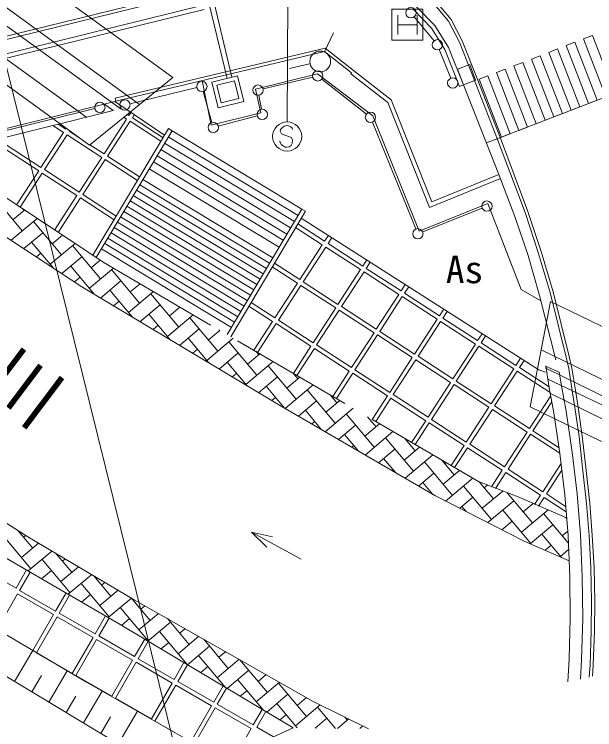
# Model space of a CAD drawing. Units: millimetres, scale not verified. Extents: x 40000 to 680000, y 20000 to 380000.
# Drawn here: x 216110 to 244100, y 243286 to 277766 of the extents above; entities that cross this region are included whole.
import ezdxf
from ezdxf.enums import TextEntityAlignment as Align

# ---------------------------------------------------------------- set-up
doc = ezdxf.new("R2010")
doc.units = ezdxf.units.MM
doc.header["$LTSCALE"] = 1000
doc.linetypes.add('DASHED', pattern=[7.5, 6, -1.5])
for name, color, linetype, lineweight in [('M-BGD', 7, 'Continuous', 13), ('M-BGD-HTXT', 7, 'Continuous', 13), ('M-BMK-OTRS', 7, 'Continuous', 13), ('M-STR-HTXT', 7, 'Continuous', 13), ('M-STR-STR1', 1, 'Continuous', 13), ('M-STR-STRC', 7, 'Continuous', 13)]:
    doc.layers.add(name, color=color, linetype=linetype, lineweight=lineweight)
doc.styles.add('ＭＳ ゴシック', font='')
doc.styles.get('ＭＳ ゴシック').set_extended_font_data('MS Gothic')

msp = doc.modelspace()

# ---------------------------------------------------------------- linework, layer by layer
at = {"layer": 'M-BGD', "linetype": 'DASHED'}
for p, q in [((223757, 274725), (212075, 283189)), ((219607, 272792), (206948, 281964)), ((219738, 271462), (205657, 281665)), ((225743, 278312), (226608, 274739)), ((225509, 278255), (226375, 274680)), ((219738, 271462), (223757, 274725)), ((241972, 263930), (240990, 258847)), ((252157, 258975), (241972, 263930)), ((241834, 260177), (251327, 255714)), ((251371, 254909), (241961, 259487)), ((251175, 253893), (240990, 258847))]:
    msp.add_line(p, q, dxfattribs=at)
at = {"layer": 'M-BGD'}
for p, q in [((222149, 273420), (209519, 282571)), ((210734, 274633), (225210, 278200)), ((210780, 274439), (225259, 278006)), ((235363, 277994), (236232, 277105)), ((235493, 278148), (236390, 277229)), ((234600, 277732), (234600, 276794)), ((236352, 276491), (235397, 277650)), ((235538, 277732), (235538, 276794)), ((234600, 277263), (235538, 277263)), ((236390, 277229), (237047, 276169)), ((236232, 277105), (236867, 276078)), ((231077, 275961), (231495, 276870)), ((231100, 276138), (220974, 273725)), ((231064, 275975), (221009, 273579)), ((231064, 275975), (232375, 274941)), ((231100, 276138), (232468, 275059)), ((237161, 274688), (236604, 276067)), ((236867, 276078), (237580, 274294)), ((237047, 276169), (237766, 274369)), ((230352, 275375), (229377, 275149)), ((238076, 275341), (237482, 275117)), ((238359, 274593), (238076, 275341)), ((230738, 274897), (227744, 274164)), ((233399, 272872), (230738, 274897)), ((232375, 274941), (232345, 274901)), ((232345, 274901), (234119, 273520)), ((232468, 275059), (234285, 273644)), ((237482, 275117), (237766, 274369)), ((225175, 274572), (225599, 272431)), ((225630, 274493), (226869, 274805)), ((225942, 273253), (225630, 274493)), ((225873, 274348), (226725, 274562)), ((226725, 274562), (226945, 273712)), ((226869, 274805), (227181, 273565)), ((230500, 274742), (228105, 274171)), ((233089, 272956), (230940, 274645)), ((237766, 274369), (238359, 274593)), ((224911, 274234), (221686, 273457)), ((226087, 273496), (225873, 274348)), ((227744, 274164), (227993, 273017)), ((237580, 274294), (237766, 274369)), ((237766, 274369), (239482, 270045)), ((225637, 272552), (225221, 274051)), ((227905, 273867), (228024, 273188)), ((220955, 273564), (214609, 271983)), ((220460, 273441), (220882, 273130)), ((220955, 273564), (221009, 273579)), ((223356, 271937), (220955, 273564)), ((221009, 273579), (220974, 273725)), ((227181, 273565), (225942, 273253)), ((226945, 273712), (226087, 273496)), ((234119, 273520), (236134, 268462)), ((234285, 273644), (236245, 268724)), ((219995, 273221), (214281, 271805)), ((227993, 273017), (225599, 272431)), ((227825, 272877), (225946, 272375)), ((235629, 267315), (233399, 272872)), ((235477, 267419), (233380, 272570)), ((223543, 272256), (219891, 266151)), ((223715, 272153), (220058, 266041)), ((223543, 272256), (223715, 272153)), ((223715, 272153), (229974, 268378)), ((229795, 268077), (223535, 271853)), ((229616, 267777), (223356, 271553)), ((229437, 267476), (223176, 271253)), ((229258, 267175), (222996, 270952)), ((219891, 266151), (213235, 270552)), ((229079, 266875), (222817, 270652)), ((222618, 270320), (228881, 266542)), ((239482, 270045), (240249, 268026)), ((222310, 269805), (228574, 266027)), ((239553, 269858), (236134, 268462)), ((222156, 269548), (228421, 265769)), ((221848, 269033), (228114, 265253)), ((222002, 269290), (228268, 265511)), ((221696, 268775), (227961, 264996)), ((238947, 268644), (235629, 267315)), ((240550, 264503), (238947, 268644)), ((221542, 268517), (227808, 264738)), ((229974, 268378), (226373, 262327)), ((230146, 268276), (226545, 262226)), ((229974, 268378), (230146, 268276)), ((238673, 268428), (235804, 267281)), ((221236, 268002), (227501, 264223)), ((221388, 268260), (227654, 264480)), ((241400, 260624), (229950, 267948)), ((240249, 268026), (240889, 266140)), ((221082, 267744), (227347, 263965)), ((220776, 267229), (227041, 263450)), ((220928, 267487), (227194, 263707)), ((220622, 266971), (226887, 263192)), ((220468, 266714), (226734, 262934)), ((220316, 266456), (226581, 262677)), ((240889, 266140), (241439, 264210)), ((241505, 263951), (240550, 264503)), ((241439, 264210), (242232, 261116)), ((251161, 256902), (241520, 261592)), ((251255, 256077), (241713, 260720)), ((242382, 260518), (241734, 260800)), ((241740, 260818), (241834, 260177)), ((241727, 260521), (241400, 260624)), ((242382, 260518), (242500, 259864)), ((241834, 260177), (241909, 259759)), ((241909, 259759), (242123, 258553)), ((242500, 259864), (242716, 258643)), ((242716, 258643), (243017, 256668)), ((242123, 258553), (242421, 256599)), ((242421, 256599), (242652, 254611)), ((243017, 256668), (243250, 254661)), ((242652, 254611), (242815, 252647)), ((243250, 254661), (243414, 252673)), ((229950, 251502), (227547, 252812)), ((242815, 252647), (242902, 250650)), ((243414, 252673), (243502, 250655)), ((215719, 251560), (221213, 248355)), ((214461, 251100), (216194, 250101)), ((216194, 250101), (216703, 250986)), ((216876, 250885), (216367, 250002)), ((242902, 250650), (242922, 248662)), ((243502, 250655), (243521, 248645)), ((216367, 250002), (218100, 249003)), ((216267, 249828), (215279, 248112)), ((218000, 248830), (216267, 249828)), ((218100, 249003), (218604, 249877)), ((218776, 249776), (218273, 248903)), ((214358, 248655), (219592, 245571)), ((217002, 247097), (218000, 248830)), ((218174, 248730), (217175, 246997)), ((219907, 247732), (218174, 248730)), ((218273, 248903), (220006, 247905)), ((220006, 247905), (220504, 248768)), ((220677, 248668), (220180, 247805)), ((242922, 248662), (242867, 246682)), ((243521, 248645), (243466, 246646)), ((221213, 248355), (229560, 243373)), ((218908, 245999), (219907, 247732)), ((220080, 247632), (219081, 245899)), ((221813, 246633), (220080, 247632)), ((220180, 247805), (221913, 246807)), ((221913, 246807), (222397, 247648)), ((222569, 247545), (222086, 246707)), ((217175, 246997), (218908, 245999)), ((220814, 244900), (221813, 246633)), ((222086, 246707), (223819, 245708)), ((242867, 246682), (242800, 245587)), ((243466, 246646), (243410, 245726)), ((221986, 246533), (220988, 244800)), ((223719, 245535), (221986, 246533)), ((223819, 245708), (224287, 246520)), ((224458, 246418), (223992, 245608)), ((219081, 245899), (220814, 244900)), ((219592, 245571), (226161, 241839)), ((222721, 243802), (223719, 245535)), ((223992, 245608), (225725, 244610)), ((223892, 245435), (222894, 243702)), ((225625, 244437), (223892, 245435)), ((225725, 244610), (226176, 245393)), ((226348, 245290), (225898, 244510)), ((220988, 244800), (222721, 243802)), ((225898, 244510), (227631, 243512)), ((224630, 242708), (225625, 244437)), ((225799, 244337), (224803, 242610)), ((227532, 243339), (225799, 244337)), ((227631, 243512), (228065, 244265)), ((228237, 244162), (227805, 243412)), ((222894, 243702), (223847, 243153)), ((226161, 241839), (229560, 243373)), ((226845, 242148), (227532, 243339)), ((227805, 243412), (228614, 242946))]:
    msp.add_line(p, q, dxfattribs=at)
msp.add_lwpolyline([(234319, 276513), (234319, 278013), (235819, 278013), (235819, 276513)], close=True, dxfattribs=at)
msp.add_lwpolyline([(228288, 252081), (227547, 252812), (228562, 252583)], dxfattribs=at)
for centre, radius in [((235238, 277843), 249), ((236511, 276298), 249), ((230862, 275493), 500), ((230743, 274800), 249), ((225154, 274292), 249), ((237254, 274456), 249), ((227862, 274113), 249), ((220238, 273282), 249), ((221443, 273399), 249), ((228067, 272942), 249), ((233286, 272802), 249), ((225704, 272311), 249), ((238905, 268521), 249), ((235571, 267188), 249)]:
    msp.add_circle(centre, radius, dxfattribs=at)
at = {"layer": 'M-BGD-HTXT'}
for p, q in [((221525, 272718), (221392, 272805)), ((221555, 272937), (221634, 272886)), ((221634, 272886), (221732, 273037)), ((221898, 272925), (221802, 272777)), ((221802, 272777), (223281, 271818)), ((218483, 272068), (217961, 272406)), ((218227, 272472), (218591, 272236)), ((220438, 271040), (221525, 272718)), ((221693, 272609), (220605, 270931)), ((223179, 271646), (221693, 272609)), ((217395, 270390), (218483, 272068)), ((218591, 272236), (218617, 272275)), ((218779, 272157), (218759, 272127)), ((218759, 272127), (219335, 271754)), ((218651, 271959), (217563, 270281)), ((220329, 270872), (218651, 271959)), ((215717, 271478), (217395, 270390)), ((219759, 271479), (220438, 271040)), ((217286, 270222), (215608, 271310)), ((219241, 269193), (220329, 270872)), ((220497, 270763), (219409, 269085)), ((222048, 269757), (220497, 270763)), ((220605, 270931), (222151, 269929)), ((216220, 268578), (217286, 270222)), ((217454, 270113), (216387, 268467)), ((219132, 269026), (217454, 270113)), ((217563, 270281), (219241, 269193)), ((218056, 267364), (219132, 269026)), ((219409, 269085), (221021, 268040)), ((213310, 268612), (219370, 264624)), ((215145, 268935), (216495, 267326)), ((219300, 268917), (218222, 267254)), ((220918, 267868), (219300, 268917)), ((216600, 268328), (216045, 267862)), ((216527, 268376), (216581, 268312)), ((217209, 267926), (215958, 266876)), ((217031, 267776), (218381, 266167)), ((229780, 267662), (231070, 266826)), ((217481, 267240), (216564, 266471)), ((230961, 266658), (229678, 267490)), ((218427, 267120), (217931, 266704)), ((231070, 266826), (231256, 267113)), ((231424, 267005), (231238, 266717)), ((216944, 266790), (218011, 265518)), ((219037, 266718), (217844, 265717)), ((218917, 266617), (220267, 265009)), ((229873, 264980), (230961, 266658)), ((231129, 266550), (230041, 264871)), ((232807, 265462), (231129, 266550)), ((231238, 266717), (232916, 265630)), ((217394, 266254), (217175, 266069)), ((219367, 266081), (218395, 265266)), ((220255, 265913), (219817, 265545)), ((219891, 266151), (220398, 265818)), ((232916, 265630), (233109, 265927)), ((218831, 265631), (219983, 264258)), ((220889, 265531), (219730, 264559)), ((229765, 264812), (228552, 265598)), ((228654, 265770), (229873, 264980)), ((233278, 265820), (233084, 265521)), ((233084, 265521), (234762, 264433)), ((220803, 265459), (222153, 263850)), ((231720, 263783), (232807, 265462)), ((232975, 265353), (231887, 263675)), ((234654, 264265), (232975, 265353)), ((219281, 265095), (219006, 264864)), ((221253, 264922), (220262, 264091)), ((230041, 264871), (231720, 263783)), ((219370, 264624), (228983, 258878)), ((220717, 264472), (221816, 263162)), ((222173, 264781), (221703, 264386)), ((228677, 263134), (229765, 264812)), ((229933, 264703), (228845, 263025)), ((231611, 263616), (229933, 264703)), ((234762, 264433), (234962, 264742)), ((235131, 264634), (234930, 264324)), ((222815, 264406), (221617, 263400)), ((222689, 264300), (224039, 262691)), ((233566, 262587), (234654, 264265)), ((234821, 264157), (233734, 262478)), ((236500, 263069), (234821, 264157)), ((234930, 264324), (236608, 263237)), ((221167, 263936), (220898, 263711)), ((227529, 263878), (228677, 263134)), ((223139, 263764), (222170, 262951)), ((224099, 263656), (223589, 263227)), ((228568, 262966), (227426, 263706)), ((230523, 261937), (231611, 263616)), ((231779, 263507), (230691, 261829)), ((233457, 262419), (231779, 263507)), ((231887, 263675), (233566, 262587)), ((236608, 263237), (236816, 263556)), ((236984, 263449), (236776, 263128)), ((222603, 263314), (223649, 262066)), ((224741, 263280), (223503, 262241)), ((224575, 263141), (225925, 261532)), ((236776, 263128), (238455, 262040)), ((223053, 262777), (222806, 262570)), ((227665, 261572), (228568, 262966)), ((228736, 262857), (227838, 261471)), ((230414, 261769), (228736, 262857)), ((228845, 263025), (230523, 261937)), ((235412, 261390), (236500, 263069)), ((236668, 262960), (235580, 261282)), ((238346, 261872), (236668, 262960)), ((225025, 262605), (224078, 261810)), ((226025, 262530), (225475, 262069)), ((225978, 262558), (226011, 262519)), ((232369, 260741), (233457, 262419)), ((233734, 262478), (235412, 261390)), ((224489, 262155), (225483, 260971)), ((226667, 262155), (225389, 261082)), ((233625, 262310), (232537, 260632)), ((235303, 261223), (233625, 262310)), ((238455, 262040), (238669, 262371)), ((238838, 262263), (238623, 261931)), ((226461, 261982), (227811, 260374)), ((229566, 260461), (230414, 261769)), ((230691, 261829), (232369, 260741)), ((237258, 260194), (238346, 261872)), ((238514, 261764), (237426, 260085)), ((240192, 260676), (238514, 261764)), ((238623, 261931), (240301, 260844)), ((224939, 261619), (224714, 261430)), ((226911, 261446), (225986, 260670)), ((227951, 261405), (227361, 260910)), ((227771, 261510), (227897, 261360)), ((230582, 261661), (229739, 260360)), ((232261, 260573), (230582, 261661)), ((228593, 261030), (227275, 259924)), ((234215, 259544), (235303, 261223)), ((235471, 261114), (234383, 259436)), ((237149, 260026), (235471, 261114)), ((235580, 261282), (237258, 260194)), ((240301, 260844), (240522, 261185)), ((240691, 261078), (240469, 260735)), ((226375, 260996), (227316, 259875)), ((228347, 260824), (229697, 259215)), ((239104, 258997), (240192, 260676)), ((240469, 260735), (241898, 259809)), ((226825, 260460), (226622, 260290)), ((229564, 260463), (229783, 260201)), ((231468, 259350), (232261, 260573)), ((232428, 260464), (231641, 259249)), ((234107, 259376), (232428, 260464)), ((232537, 260632), (234215, 259544)), ((240360, 260567), (239272, 258889)), ((241949, 259537), (240360, 260567)), ((228797, 260287), (227894, 259529)), ((229877, 260280), (229247, 259751)), ((236062, 258348), (237149, 260026)), ((237426, 260085), (239104, 258997)), ((228261, 259837), (229145, 258784)), ((230519, 259905), (229168, 258771)), ((230233, 259665), (231583, 258056)), ((237317, 259917), (236229, 258239)), ((238996, 258830), (237317, 259917)), ((228711, 259301), (228530, 259149)), ((231356, 259416), (231670, 259042)), ((233370, 258239), (234107, 259376)), ((234383, 259436), (236062, 258348)), ((240951, 257801), (241976, 259383)), ((230683, 259129), (229811, 258396)), ((231803, 259154), (231133, 258592)), ((234275, 259268), (233542, 258138)), ((235953, 258180), (234275, 259268)), ((242027, 259094), (241118, 257692)), ((228983, 258878), (236383, 254569)), ((230147, 258679), (230932, 257743)), ((232445, 258779), (231096, 257647)), ((237908, 257151), (238996, 258830)), ((239163, 258721), (238076, 257042)), ((240842, 257633), (239163, 258721)), ((239272, 258889), (240951, 257801)), ((232119, 258506), (233469, 256897)), ((233149, 258368), (233556, 257884)), ((230597, 258142), (230453, 258022)), ((232569, 257970), (231739, 257273)), ((233729, 258029), (233019, 257434)), ((235271, 257128), (235953, 258180)), ((236121, 258071), (235444, 257027)), ((237799, 256983), (236121, 258071)), ((236229, 258239), (237908, 257151)), ((234371, 257654), (233025, 256524)), ((239754, 255955), (240842, 257633)), ((241118, 257692), (242378, 256875)), ((232033, 257520), (232719, 256702)), ((234006, 257347), (235355, 255739)), ((234942, 257321), (235442, 256725)), ((235013, 257279), (234992, 257261)), ((241010, 257524), (239922, 255846)), ((242419, 256611), (241010, 257524)), ((232483, 256984), (232382, 256899)), ((235655, 256904), (234905, 256275)), ((237173, 256017), (237799, 256983)), ((238076, 257042), (239754, 255955)), ((234455, 256811), (233668, 256150)), ((237967, 256875), (237346, 255916)), ((239645, 255787), (237967, 256875)), ((233919, 256361), (234506, 255662)), ((236297, 256529), (234953, 255401)), ((236734, 256273), (237328, 255566)), ((235892, 256189), (237241, 254580)), ((236939, 256154), (236878, 256102)), ((241600, 254758), (242477, 256112)), ((234369, 255825), (234311, 255776)), ((236342, 255652), (235596, 255027)), ((237581, 255779), (236792, 255116)), ((239125, 254985), (239645, 255787)), ((239813, 255678), (239314, 254908)), ((241491, 254590), (239813, 255678)), ((239922, 255846), (241600, 254758)), ((242514, 255800), (241768, 254649)), ((235805, 255202), (236293, 254621)), ((238223, 255403), (236910, 254301)), ((238521, 255233), (239214, 254407)), ((213224, 254827), (216760, 252578)), ((237778, 255030), (239128, 253421)), ((238923, 255077), (238764, 254944)), ((236255, 254666), (236239, 254653)), ((236383, 254569), (240703, 252375)), ((238228, 254494), (237588, 253957)), ((239668, 254788), (238678, 253957)), ((239876, 254707), (241100, 253249)), ((241196, 254135), (241491, 254590)), ((241659, 254482), (241385, 254058)), ((242720, 253794), (241659, 254482)), ((241768, 254649), (242699, 254046)), ((240200, 254321), (238945, 253268)), ((241135, 254192), (240650, 253785)), ((237691, 254044), (237895, 253801)), ((239664, 253871), (241014, 252262)), ((241855, 253882), (240564, 252799)), ((241636, 253699), (242816, 252292)), ((242701, 253519), (242746, 253464)), ((240114, 253335), (239623, 252923)), ((242086, 253162), (240995, 252246)), ((216289, 252878), (216998, 252033)), ((242784, 252834), (242536, 252626)), ((215562, 252655), (216912, 251046)), ((216646, 252651), (216548, 252569)), ((216760, 252578), (221896, 249552)), ((241550, 252712), (242494, 251587)), ((217282, 252271), (216462, 251583)), ((240703, 252375), (242868, 251423)), ((242000, 252176), (241709, 251932)), ((217922, 251894), (216784, 250939)), ((218133, 251769), (218885, 250874)), ((242836, 251964), (242450, 251640)), ((217448, 251496), (218798, 249888)), ((218562, 251517), (218435, 251410)), ((219201, 251140), (218348, 250424)), ((217898, 250960), (217426, 250564)), ((219841, 250763), (218711, 249814)), ((219941, 250704), (220771, 249715)), ((219334, 250338), (220684, 248729)), ((220481, 250386), (220321, 250251)), ((221121, 250009), (220234, 249265)), ((219784, 249801), (219353, 249440)), ((221757, 249629), (220638, 248690)), ((221748, 249640), (222657, 248556)), ((221896, 249552), (230521, 244652)), ((221221, 249179), (222570, 247570)), ((222408, 249261), (222207, 249093)), ((221671, 248643), (221280, 248315)), ((223057, 248892), (222120, 248106)), ((223499, 248641), (224543, 247398)), ((223643, 248470), (222553, 247555)), ((223107, 248020), (224444, 246426)), ((224356, 248155), (224093, 247934)), ((212521, 247789), (221080, 242621)), ((225005, 247786), (224007, 246948)), ((225246, 247649), (226429, 246239)), ((223557, 247484), (223189, 247175)), ((225529, 247311), (224462, 246416)), ((216125, 245613), (217002, 247097)), ((226304, 247048), (225979, 246775)), ((224993, 246861), (226275, 245334)), ((226953, 246679), (225893, 245789)), ((226992, 246657), (228315, 245080)), ((225443, 246325), (225098, 246036)), ((216951, 245114), (217414, 245898)), ((217776, 244616), (218664, 246118)), ((227415, 246153), (226371, 245276)), ((228252, 245941), (227865, 245616)), ((226879, 245703), (228105, 244241)), ((228901, 245572), (227779, 244630)), ((228851, 245530), (230201, 243921)), ((227329, 245166), (227007, 244896)), ((218609, 244113), (219077, 244906)), ((219441, 243610), (220346, 245142)), ((229301, 244994), (228280, 244137)), ((230200, 244834), (229751, 244458)), ((228765, 244544), (229750, 243370)), ((230868, 244481), (229665, 243472)), ((230521, 244652), (233194, 243332)), ((221127, 242613), (222050, 244174)), ((230737, 244371), (231595, 243350)), ((220279, 243104), (220754, 243906)), ((229215, 244008), (228916, 243757)), ((231187, 243835), (230622, 243361)), ((232239, 243804), (231696, 243349)), ((232049, 243897), (232173, 243749)), ((232924, 243465), (232771, 243336)), ((230651, 243385), (230672, 243360))]:
    msp.add_line(p, q, dxfattribs=at)
at = {"layer": 'M-BGD-HTXT', "linetype": 'DASHED'}
for p, q in [((220398, 265818), (238502, 255241)), ((238502, 255241), (240489, 254469)), ((240489, 254469), (242744, 253500))]:
    msp.add_line(p, q, dxfattribs=at)
at = {"layer": 'M-BMK-OTRS', "color": 5}
for p, q in [((238878, 271566), (245326, 274057)), ((236245, 268724), (239482, 270045))]:
    msp.add_line(p, q, dxfattribs=at)
at = {"layer": 'M-STR-HTXT'}
msp.add_line((213357, 284792), (226267, 232706), dxfattribs=at)
at = {"layer": 'M-STR-STR1'}
for p, q in [((221259, 273200), (208621, 282358)), ((220881, 273134), (214703, 271594))]:
    msp.add_line(p, q, dxfattribs=at)
at = {"layer": 'M-STR-STRC'}
for p, q in [((210544, 275431), (225836, 279199)), ((210579, 275285), (225872, 279053)), ((229300, 278811), (229264, 272577)), ((236198, 278445), (237048, 277435)), ((236301, 278556), (237173, 277519)), ((237048, 277435), (237577, 276431)), ((237173, 277519), (237713, 276494)), ((243986, 276744), (243565, 276582)), ((243565, 276582), (244643, 273793)), ((243986, 276744), (245063, 273955)), ((237577, 276431), (238290, 274621)), ((237713, 276494), (238429, 274676)), ((243146, 276419), (242726, 276257)), ((242726, 276257), (243803, 273468)), ((243146, 276419), (244223, 273631)), ((242306, 276095), (241886, 275933)), ((241886, 275933), (242964, 273144)), ((242306, 276095), (243384, 273306)), ((241466, 275770), (241047, 275608)), ((241047, 275608), (242124, 272820)), ((241466, 275770), (242544, 272982)), ((240627, 275446), (240207, 275284)), ((240207, 275284), (241284, 272495)), ((240627, 275446), (241704, 272657)), ((239787, 275122), (239367, 274959)), ((239367, 274959), (240445, 272171)), ((239787, 275122), (240865, 272333)), ((238290, 274621), (239419, 271740)), ((238429, 274676), (239559, 271792)), ((238947, 274797), (238524, 274645)), ((238524, 274645), (239605, 271846)), ((238947, 274797), (240025, 272009)), ((243803, 273468), (244223, 273631)), ((242964, 273144), (243384, 273306)), ((242124, 272820), (242544, 272982)), ((229245, 272403), (229129, 272379)), ((229326, 272391), (229245, 272403)), ((241284, 272495), (241704, 272657)), ((228947, 272217), (228936, 272138)), ((228936, 272138), (228996, 272010)), ((229037, 272314), (228947, 272217)), ((229129, 272379), (229037, 272314)), ((229427, 272341), (229326, 272391)), ((229504, 272289), (229427, 272341)), ((229528, 272210), (229504, 272289)), ((240445, 272171), (240865, 272333)), ((228996, 272010), (229102, 271959)), ((229102, 271959), (229474, 271827)), ((229474, 271827), (229530, 271706)), ((239419, 271740), (240740, 268207)), ((239559, 271792), (240882, 268255)), ((239605, 271846), (240025, 272009)), ((228938, 271595), (228910, 271672)), ((228997, 271471), (228938, 271595)), ((229069, 271420), (228997, 271471)), ((229171, 271367), (229069, 271420)), ((229255, 271355), (229171, 271367)), ((229373, 271375), (229255, 271355)), ((229460, 271443), (229373, 271375)), ((229510, 271547), (229460, 271443)), ((229530, 271706), (229510, 271547)), ((240740, 268207), (241381, 266291)), ((240882, 268255), (241525, 266334)), ((241381, 266291), (241955, 264358)), ((241525, 266334), (242099, 264397)), ((241955, 264358), (242716, 261241)), ((242099, 264397), (242862, 261276)), ((242716, 261241), (242849, 260691)), ((242862, 261276), (242998, 260715)), ((243020, 259621), (242849, 260691)), ((243168, 259645), (242998, 260715)), ((243295, 258838), (243168, 259645)), ((243147, 258815), (243020, 259621)), ((243343, 257412), (243147, 258815)), ((243492, 257433), (243295, 258838)), ((243519, 255912), (243343, 257412)), ((243668, 255930), (243492, 257433)), ((243712, 254194), (243519, 255912)), ((243861, 254211), (243668, 255930)), ((243832, 252648), (243712, 254194)), ((243981, 252659), (243861, 254211)), ((243916, 251079), (243832, 252648)), ((244066, 251087), (243981, 252659)), ((243949, 249482), (243916, 251079)), ((244099, 249485), (244066, 251087)), ((243934, 248055), (243949, 249482)), ((244084, 248053), (244099, 249485)), ((243880, 246415), (243934, 248055)), ((244030, 246410), (244084, 248053)), ((243838, 245824), (243880, 246415)), ((243991, 245859), (244030, 246410))]:
    msp.add_line(p, q, dxfattribs=at)
msp.add_circle((229268, 271877), 700, dxfattribs=at)

# ---------------------------------------------------------------- texts
at = {"layer": 'M-BGD', "style": 'ＭＳ ゴシック'}
msp.add_text('綾羅木川', height=2566, rotation=323.06, dxfattribs=at).set_placement((205514, 265544), align=Align.BOTTOM_LEFT)
msp.add_text('As', height=1320, dxfattribs=at).set_placement((236922, 264412), align=Align.BOTTOM_LEFT)

doc.saveas('drawing.dxf')
